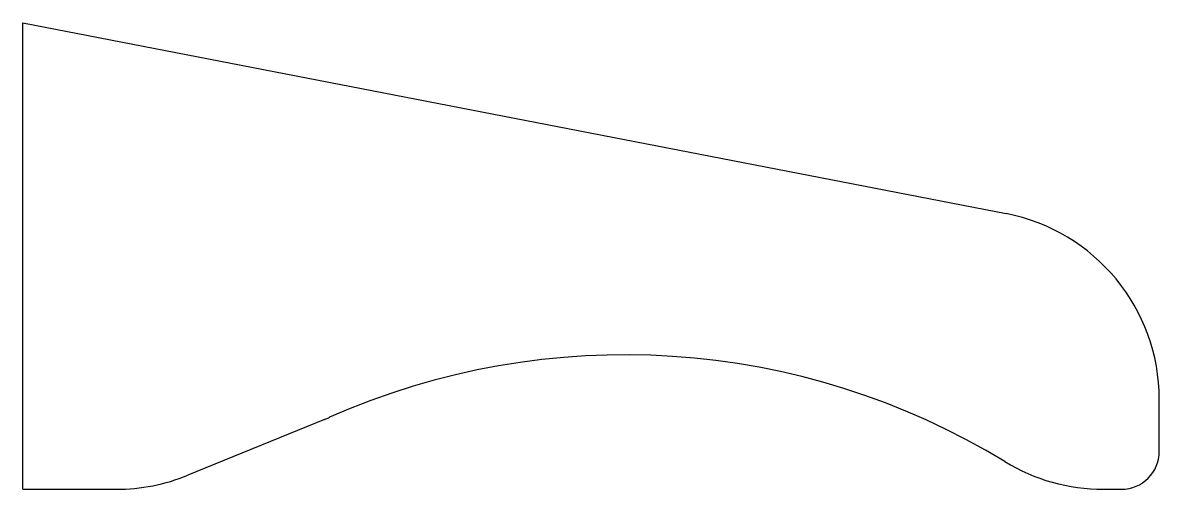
# Model space of a CAD drawing. Header units: millimetres. Extents: x -10 to 20, y -6.5 to 5.8.
import ezdxf

# ---------------------------------------------------------------- set-up
doc = ezdxf.new("R2010")
doc.units = ezdxf.units.MM

msp = doc.modelspace()

# ---------------------------------------------------------------- linework, layer by layer
at = {"color": 7, "linetype": 'Continuous', "lineweight": 25}
for p, q in [((-10.021, -6.5), (-10.021, 5.832)), ((-10.021, 5.832), (15.954, 0.786)), ((20, -5.5), (20, -4.122)), ((-2.049, -4.653), (-5.661, -6.129)), ((-10.021, -6.5), (-7.551, -6.5)), ((18.524, -6.5), (19, -6.5))]:
    msp.add_line(p, q, dxfattribs=at)
for centre, radius, start, end in [((15, -4.122), 5, 0, 79.006), ((5.884, -22.202), 19.255, 58.5931, 113.8919), ((-3.939, -0.025), 5, 292.2173, 293.8919), ((19, -5.5), 1, 270, 0), ((18.524, -1.5), 5, 238.5931, 270), ((-7.551, -1.5), 5, 270, 292.2173)]:
    msp.add_arc(centre, radius, start, end, dxfattribs=at)

doc.saveas('drawing.dxf')
